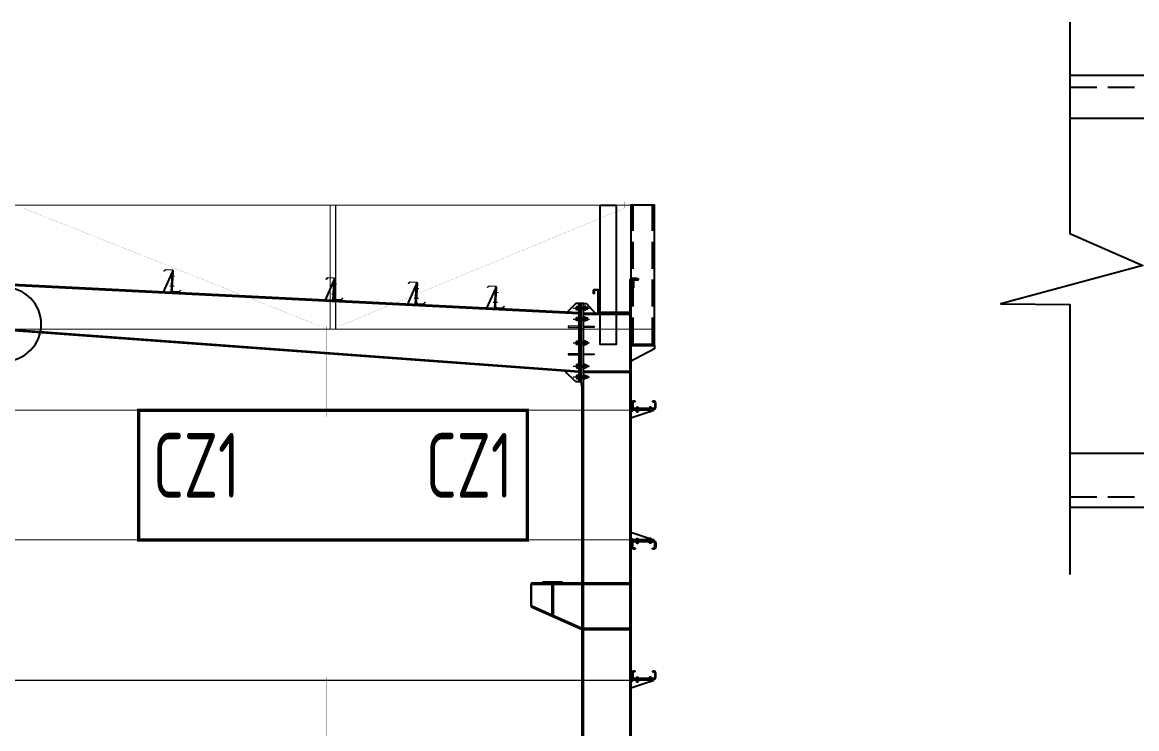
# Model space of a CAD drawing. Extents: x -33967 to 1773478, y -1022458 to -784650.
# Drawn here: x 1457141 to 1467464, y -990470 to -983930 of the extents above; entities that cross this region are included whole.
import ezdxf

# ---------------------------------------------------------------- set-up
doc = ezdxf.new("R2010")
doc.units = 0
doc.header["$LTSCALE"] = 1000
doc.header["$MEASUREMENT"] = 0
for name, pattern in [('ACAD_ISO02W100', [15, 12, -3]), ('CONTINOUS', [0]), ('DASH', [0.35, 0.25, -0.1])]:
    doc.linetypes.add(name, pattern=pattern)
for name, color, linetype in [('14', 2, 'Continuous'), ('4', 4, 'CONTINOUS'), ('AXIS', 3, 'Continuous'), ('BOLT', 251, 'Continuous'), ('DIM_IDEN', 3, 'Continuous'), ('G L', 150, 'Continuous'), ('GZ', 50, 'Continuous'), ('LT', 27, 'Continuous'), ('Prof', 2, 'Continuous'), ('PZ', 202, 'Continuous'), ('SPACE', 7, 'Continuous'), ('TEXT', 7, 'Continuous'), ('天沟', 2, 'Continuous'), ('柱子', 30, 'Continuous'), ('檩托板', 7, 'Continuous')]:
    doc.layers.add(name, color=color, linetype=linetype)
for name, color, linetype, lineweight in [('6', 253, 'Continuous', 13), ('檩条', 30, 'Continuous', 5), ('螺栓', 15, 'Continuous', 18)]:
    doc.layers.add(name, color=color, linetype=linetype, lineweight=lineweight)
doc.styles.add('TSSD_Label', font='tssdeng.shx', dxfattribs={"width": 0.7, "bigfont": 'hztxt.shx'})
pattern_1 = [(90, (1475006.728, -1158283.074), (-6.37031987, 3e-12), []), (90, (1475003.5427, -1158283.074), (-6.37031987, 3e-12), [3.18515994, -1.59257997])]
pattern_2 = [(90, (1475006.728, -1158283.074), (-6.37031987, 3e-12), []), (90, (1475003.5427, -1158283.074), (-6.37031987, 3e-12), [3.18515994, -1.59257997])]
pattern_3 = [(90, (1475006.728, -1158383.074), (-6.37031987, 3e-12), []), (90, (1475003.5427, -1158383.074), (-6.37031987, 3e-12), [3.18515994, -1.59257997])]
pattern_4 = [(90, (1475006.728, -1158383.074), (-6.37031987, 3e-12), []), (90, (1475003.5427, -1158383.074), (-6.37031987, 3e-12), [3.18515994, -1.59257997])]
pattern_5 = [(90, (1475006.728, -1158603.688), (-6.37031987, 3e-12), []), (90, (1475003.5427, -1158603.688), (-6.37031987, 3e-12), [3.18515994, -1.59257997])]
pattern_6 = [(90, (1475006.728, -1158603.688), (-6.37031987, 3e-12), []), (90, (1475003.5427, -1158603.688), (-6.37031987, 3e-12), [3.18515994, -1.59257997])]
pattern_7 = [(270, (1475006.728, -815407.042), (-6.37031987, -3e-12), []), (270, (1475003.5427, -815407.042), (-6.37031987, -3e-12), [3.18515994, -1.59257997])]
pattern_8 = [(270, (1475006.728, -815407.042), (-6.37031987, -3e-12), []), (270, (1475003.5427, -815407.042), (-6.37031987, -3e-12), [3.18515994, -1.59257997])]
pattern_9 = [(270, (1475006.728, -815507.042), (-6.37031987, -3e-12), []), (270, (1475003.5427, -815507.042), (-6.37031987, -3e-12), [3.18515994, -1.59257997])]
pattern_10 = [(270, (1475006.728, -815507.042), (-6.37031987, -3e-12), []), (270, (1475003.5427, -815507.042), (-6.37031987, -3e-12), [3.18515994, -1.59257997])]

# ---------------------------------------------------------------- blocks, each defined once
blk = doc.blocks.new('LT')
at = {"layer": '檩托板', "elevation": 0}
for points in [[(1356482, 98210), (1356488, 98210), (1356498, 98018), (1356492, 98018)], [(1356488, 98200), (1356498, 98018), (1356568, 98022)]]:
    blk.add_lwpolyline(points, close=True, dxfattribs=at)
at = {"layer": '檩条', "color": 1, "linetype": 'Continuous'}
for p, q in [((1356504, 98171, -2), (1356464, 98169, -2)), ((1356509, 98080, -2), (1356469, 98078, -2))]:
    blk.add_line(p, q, dxfattribs=at)
at = {"layer": '檩条', "elevation": -2}
blk.add_lwpolyline([(1356481, 98215, -0.414214), (1356491, 98225), (1356547, 98228), (1356561, 98215), (1356563, 98218), (1356548, 98231), (1356488, 98228, 0.414214), (1356478, 98217), (1356488, 98041, -0.414214), (1356478, 98030), (1356423, 98027), (1356408, 98040), (1356406, 98038), (1356421, 98024), (1356481, 98027, 0.414214), (1356491, 98038), (1356481, 98215)], format="xyb", dxfattribs=at)
at = {"layer": '檩条', "color": 1, "linetype": 'Continuous'}
for points in [[(1356481, 98158, -2), (1356480, 98182, -2), (1356490, 98158, -2), (1356489, 98182, -2)], [(1356485, 98091, -2), (1356486, 98066, -2), (1356494, 98091, -2), (1356495, 98067, -2)]]:
    blk.add_solid(points, dxfattribs=at)

msp = doc.modelspace()

# ---------------------------------------------------------------- hatches: boundary and pattern name
at = {"layer": '螺栓'}
h = msp.add_hatch(dxfattribs=at)
h.set_pattern_fill('BRASS', color=8, scale=1.0032, angle=90, style=0)
h.set_pattern_definition(pattern_1)
h.paths.add_polyline_path([(1462364.9, -986566.6), (1462378.6, -986566.6), (1462378.6, -986586.7), (1462364.9, -986586.7)])
h = msp.add_hatch(dxfattribs=at)
h.set_pattern_fill('BRASS', color=8, scale=1.0032, angle=90, style=0)
h.set_pattern_definition(pattern_2)
h.paths.add_polyline_path([(1462364.9, -986566.6), (1462378.6, -986566.6), (1462378.6, -986586.7), (1462364.9, -986586.7)])
h = msp.add_hatch(dxfattribs=at)
h.set_pattern_fill('BRASS', color=8, scale=1.0032, angle=90, style=0)
h.set_pattern_definition(pattern_1)
h.paths.add_polyline_path([(1462364.9, -986566.6), (1462378.6, -986566.6), (1462378.6, -986586.7), (1462364.9, -986586.7)])
h = msp.add_hatch(dxfattribs=at)
h.set_pattern_fill('BRASS', color=8, scale=1.0032, angle=90, style=0)
h.set_pattern_definition(pattern_2)
h.paths.add_polyline_path([(1462364.9, -986566.6), (1462378.6, -986566.6), (1462378.6, -986586.7), (1462364.9, -986586.7)])
h = msp.add_hatch(dxfattribs=at)
h.set_pattern_fill('BRASS', color=8, scale=1.0032, angle=90, style=0)
h.set_pattern_definition(pattern_3)
h.paths.add_polyline_path([(1462364.9, -986666.6), (1462378.6, -986666.6), (1462378.6, -986686.7), (1462364.9, -986686.7)])
h = msp.add_hatch(dxfattribs=at)
h.set_pattern_fill('BRASS', color=8, scale=1.0032, angle=90, style=0)
h.set_pattern_definition(pattern_4)
h.paths.add_polyline_path([(1462364.9, -986666.6), (1462378.6, -986666.6), (1462378.6, -986686.7), (1462364.9, -986686.7)])
h = msp.add_hatch(dxfattribs=at)
h.set_pattern_fill('BRASS', color=8, scale=1.0032, angle=90, style=0)
h.set_pattern_definition(pattern_3)
h.paths.add_polyline_path([(1462364.9, -986666.6), (1462378.6, -986666.6), (1462378.6, -986686.7), (1462364.9, -986686.7)])
h = msp.add_hatch(dxfattribs=at)
h.set_pattern_fill('BRASS', color=8, scale=1.0032, angle=90, style=0)
h.set_pattern_definition(pattern_4)
h.paths.add_polyline_path([(1462364.9, -986666.6), (1462378.6, -986666.6), (1462378.6, -986686.7), (1462364.9, -986686.7)])
h = msp.add_hatch(dxfattribs=at)
h.set_pattern_fill('BRASS', color=8, scale=1.0032, angle=90, style=0)
h.set_pattern_definition(pattern_5)
h.paths.add_polyline_path([(1462364.9, -986887.3), (1462378.6, -986887.3), (1462378.6, -986907.3), (1462364.9, -986907.3)])
h = msp.add_hatch(dxfattribs=at)
h.set_pattern_fill('BRASS', color=8, scale=1.0032, angle=90, style=0)
h.set_pattern_definition(pattern_6)
h.paths.add_polyline_path([(1462364.9, -986887.3), (1462378.6, -986887.3), (1462378.6, -986907.3), (1462364.9, -986907.3)])
h = msp.add_hatch(dxfattribs=at)
h.set_pattern_fill('BRASS', color=8, scale=1.0032, angle=90, style=0)
h.set_pattern_definition(pattern_5)
h.paths.add_polyline_path([(1462364.9, -986887.3), (1462378.6, -986887.3), (1462378.6, -986907.3), (1462364.9, -986907.3)])
h = msp.add_hatch(dxfattribs=at)
h.set_pattern_fill('BRASS', color=8, scale=1.0032, angle=90, style=0)
h.set_pattern_definition(pattern_6)
h.paths.add_polyline_path([(1462364.9, -986887.3), (1462378.6, -986887.3), (1462378.6, -986907.3), (1462364.9, -986907.3)])
h = msp.add_hatch(dxfattribs=at)
h.set_pattern_fill('BRASS', color=8, scale=1.0032, angle=90, style=0)
h.set_pattern_definition(pattern_7)
h.paths.add_polyline_path([(1462364.9, -987123.5), (1462378.6, -987123.5), (1462378.6, -987103.4), (1462364.9, -987103.4)])
h = msp.add_hatch(dxfattribs=at)
h.set_pattern_fill('BRASS', color=8, scale=1.0032, angle=90, style=0)
h.set_pattern_definition(pattern_8)
h.paths.add_polyline_path([(1462364.9, -987123.5), (1462378.6, -987123.5), (1462378.6, -987103.4), (1462364.9, -987103.4)])
h = msp.add_hatch(dxfattribs=at)
h.set_pattern_fill('BRASS', color=8, scale=1.0032, angle=90, style=0)
h.set_pattern_definition(pattern_7)
h.paths.add_polyline_path([(1462364.9, -987123.5), (1462378.6, -987123.5), (1462378.6, -987103.4), (1462364.9, -987103.4)])
h = msp.add_hatch(dxfattribs=at)
h.set_pattern_fill('BRASS', color=8, scale=1.0032, angle=90, style=0)
h.set_pattern_definition(pattern_8)
h.paths.add_polyline_path([(1462364.9, -987123.5), (1462378.6, -987123.5), (1462378.6, -987103.4), (1462364.9, -987103.4)])
h = msp.add_hatch(dxfattribs=at)
h.set_pattern_fill('BRASS', color=8, scale=1.0032, angle=90, style=0)
h.set_pattern_definition(pattern_9)
h.paths.add_polyline_path([(1462364.9, -987223.5), (1462378.6, -987223.5), (1462378.6, -987203.4), (1462364.9, -987203.4)])
h = msp.add_hatch(dxfattribs=at)
h.set_pattern_fill('BRASS', color=8, scale=1.0032, angle=90, style=0)
h.set_pattern_definition(pattern_10)
h.paths.add_polyline_path([(1462364.9, -987223.5), (1462378.6, -987223.5), (1462378.6, -987203.4), (1462364.9, -987203.4)])
h = msp.add_hatch(dxfattribs=at)
h.set_pattern_fill('BRASS', color=8, scale=1.0032, angle=90, style=0)
h.set_pattern_definition(pattern_9)
h.paths.add_polyline_path([(1462364.9, -987223.5), (1462378.6, -987223.5), (1462378.6, -987203.4), (1462364.9, -987203.4)])
h = msp.add_hatch(dxfattribs=at)
h.set_pattern_fill('BRASS', color=8, scale=1.0032, angle=90, style=0)
h.set_pattern_definition(pattern_10)
h.paths.add_polyline_path([(1462364.9, -987223.5), (1462378.6, -987223.5), (1462378.6, -987203.4), (1462364.9, -987203.4)])

# ---------------------------------------------------------------- linework, layer by layer
msp.add_lwpolyline([(1462849.5, -986314), (1462849.5, -986306.2), (1462798.3, -986306.2), (1462798.3, -986386.1), (1462806.2, -986386.1), (1462806.2, -986314), (1462849.5, -986314)], close=True)
at = {"const_width": 30}
msp.add_lwpolyline([(1458218.6, -987521.5), (1461818.6, -987521.5), (1461818.6, -988721.5), (1458218.6, -988721.5)], close=True, dxfattribs=at)
at = {"layer": '14', "color": 8}
for p, q in [((1462328.6, -989121.5), (1461853.6, -989121.5)), ((1461853.6, -989331.5), (1461853.6, -989131.5)), ((1461853.6, -989131.5), (1462328.6, -989131.5)), ((1461853.6, -989131.5), (1462328.6, -989131.5)), ((1462143.6, -989111.5), (1461963.6, -989111.5)), ((1462058.6, -989131.5), (1462048.6, -989131.5)), ((1462048.6, -989131.5), (1462048.6, -989417.7)), ((1462058.6, -989422.2), (1462058.6, -989131.5)), ((1462143.6, -989121.5), (1462143.6, -989111.5)), ((1462328.6, -989131.5), (1462328.6, -989541.5)), ((1462768.6, -989121.5), (1462338.6, -989121.5)), ((1462338.6, -989121.5), (1462338.6, -989131.5)), ((1462338.6, -989131.5), (1462768.6, -989131.5)), ((1462768.6, -989131.5), (1462768.6, -989121.5)), ((1462328.6, -989541.5), (1461853.6, -989331.5)), ((1462328.6, -989541.5), (1461853.6, -989331.5)), ((1461853.6, -989341.5), (1462328.6, -989551.5)), ((1462048.6, -989417.7), (1462058.6, -989422.2)), ((1462768.6, -989541.5), (1462338.6, -989541.5)), ((1462338.6, -989541.5), (1462338.6, -989551.5)), ((1462338.6, -989551.5), (1462768.6, -989551.5)), ((1462768.6, -989551.5), (1462768.6, -989541.5)), ((1462768.6, -989551.5), (1462768.6, -989541.5))]:
    msp.add_line(p, q, dxfattribs=at)
at = {"layer": '14', "color": 8, "const_width": 0.45}
for points in [[(1462328.6, -989571.5), (1462328.6, -989131.5)], [(1462328.6, -989571.5), (1462328.6, -989581.5)]]:
    msp.add_lwpolyline(points, dxfattribs=at)
at = {"layer": '4', "color": 8, "linetype": 'DASH'}
for p, q in [((1466844.9, -984531.5), (1470967.9, -984531.5)), ((1466844.9, -988322.6), (1470967.9, -988322.6))]:
    msp.add_line(p, q, dxfattribs=at)
at = {"layer": '6', "color": 8, "linetype": 'ACAD_ISO02W100', "ltscale": 2}
for p, q in [((1462242.4, -986576.7), (1462394.7, -986576.7)), ((1462242.4, -986676.7), (1462394.7, -986676.7)), ((1462242.4, -986897.3), (1462394.7, -986897.3)), ((1462242.4, -987113.4), (1462394.7, -987113.4)), ((1462242.4, -987213.4), (1462394.7, -987213.4))]:
    msp.add_line(p, q, dxfattribs=at)
at = {"layer": 'AXIS', "color": 2, "linetype": 'ByBlock'}
for p, q in [((1466844.9, -984417.6), (1470967.9, -984417.6)), ((1466844.9, -984817.6), (1470967.9, -984817.6)), ((1466844.9, -987917.6), (1470967.9, -987917.6)), ((1466844.9, -988417.6), (1470967.9, -988417.6))]:
    msp.add_line(p, q, dxfattribs=at)
msp.add_lwpolyline([(1466844.9, -983929.5), (1466844.9, -985884.1), (1467520.1, -986180), (1466204.4, -986535.6), (1466844.9, -986541), (1466844.9, -989041.1)], dxfattribs=at)
at = {"layer": 'AXIS', "color": 3, "linetype": 'ByBlock', "const_width": 1}
for points in [[(1457153.6, -985591.5), (1457153.6, -985651.5), (1459898.6, -986741.5), (1459898.6, -986801.5)], [(1460018.6, -985591.5), (1460018.6, -985651.5), (1460018.6, -986741.5), (1460018.6, -986801.5)], [(1462718.8, -985591.5), (1462718.8, -985651.5), (1460078.6, -986741.5), (1460078.6, -986801.5)], [(1459958.6, -987581.5), (1459958.6, -987521.5), (1459958.6, -986801.5), (1459958.6, -986741.5)], [(1460018.6, -990051.5), (1460018.6, -989991.5), (1460018.6, -988751.5), (1460018.6, -988691.5)], [(1459958.6, -989991.5), (1459958.6, -990051.5), (1459958.6, -991291.5), (1459958.6, -991351.5)]]:
    msp.add_lwpolyline(points, dxfattribs=at)
at = {"layer": 'AXIS', "color": 6, "linetype": 'ByBlock', "const_width": 10}
msp.add_lwpolyline([(1459993.6, -985621.5), (1460043.6, -985621.5), (1460043.6, -986771.5), (1459993.6, -986771.5)], close=True, dxfattribs=at)
at = {"layer": 'BOLT'}
for p, q in [((1462827.5, -987502.5), (1462827.5, -987505)), ((1462848.5, -987502.5), (1462827.5, -987502.5)), ((1462827.5, -987505), (1462848.5, -987505)), ((1462827.7, -987495.1), (1462848.4, -987495.1)), ((1462827.7, -987502.5), (1462827.7, -987495.1)), ((1462832, -987517.5), (1462832, -987502.5)), ((1462832, -987505), (1462832.3, -987505)), ((1462832.2, -987505), (1462832, -987505)), ((1462832.5, -987517.5), (1462832.5, -987502.5)), ((1462832.8, -987491.9), (1462843.2, -987491.9)), ((1462832.8, -987491.9), (1462832.8, -987491.9)), ((1462832.9, -987491.9), (1462832.9, -987502.5)), ((1462843.2, -987491.9), (1462843.2, -987502.5)), ((1462843.5, -987517.5), (1462843.5, -987502.5)), ((1462844, -987517.5), (1462844, -987502.5)), ((1462848.5, -987505), (1462848.3, -987505)), ((1462848.4, -987495.1), (1462848.4, -987502.5)), ((1462848.5, -987502.5), (1462848.5, -987505)), ((1462947.5, -987502.5), (1462968.5, -987502.5)), ((1462947.5, -987502.5), (1462947.5, -987505)), ((1462968.5, -987505), (1462947.5, -987505)), ((1462947.5, -987505), (1462947.8, -987505)), ((1462968.4, -987495.1), (1462947.6, -987495.1)), ((1462947.6, -987495.1), (1462947.6, -987502.5)), ((1462952, -987517.5), (1462952, -987502.5)), ((1462952.5, -987517.5), (1462952.5, -987502.5)), ((1462952.8, -987491.9), (1462952.8, -987502.5)), ((1462963.2, -987491.9), (1462952.8, -987491.9)), ((1462963.2, -987491.9), (1462963.2, -987502.5)), ((1462963.2, -987491.9), (1462963.2, -987491.9)), ((1462963.5, -987517.5), (1462963.5, -987502.5)), ((1462964, -987505), (1462963.7, -987505)), ((1462963.9, -987505), (1462964, -987505)), ((1462964, -987517.5), (1462964, -987502.5)), ((1462968.4, -987502.5), (1462968.4, -987495.1)), ((1462968.5, -987502.5), (1462968.5, -987505)), ((1462827.5, -987524), (1462827.5, -987521.5)), ((1462827.5, -987521.5), (1462848.5, -987521.5)), ((1462848.5, -987524), (1462827.5, -987524)), ((1462827.7, -987524), (1462827.7, -987531.5)), ((1462827.7, -987531.5), (1462848.4, -987531.5)), ((1462832, -987521.5), (1462832, -987517.5)), ((1462844, -987517.5), (1462832, -987517.5)), ((1462832.2, -987521.5), (1462832, -987521.5)), ((1462832, -987521.5), (1462832.3, -987521.5)), ((1462832.5, -987535.7), (1462832.5, -987517.5)), ((1462832.8, -987535.7), (1462832.5, -987535.7)), ((1462832.5, -987535.7), (1462843.5, -987535.7)), ((1462832.9, -987531.5), (1462832.9, -987524)), ((1462843.2, -987531.5), (1462843.2, -987524)), ((1462843.5, -987535.7), (1462843.5, -987517.5)), ((1462844, -987517.5), (1462843.8, -987517.5)), ((1462843.9, -987517.5), (1462844, -987517.5)), ((1462844, -987521.5), (1462844, -987517.5)), ((1462848.5, -987521.5), (1462848.3, -987521.5)), ((1462848.4, -987531.5), (1462848.4, -987524)), ((1462848.5, -987524), (1462848.5, -987521.5)), ((1462947.5, -987521.5), (1462947.8, -987521.5)), ((1462968.5, -987521.5), (1462947.5, -987521.5)), ((1462947.5, -987524), (1462947.5, -987521.5)), ((1462947.5, -987524), (1462968.5, -987524)), ((1462947.6, -987531.5), (1462947.6, -987524)), ((1462968.4, -987531.5), (1462947.6, -987531.5)), ((1462952, -987517.5), (1462964, -987517.5)), ((1462952, -987517.5), (1462952.3, -987517.5)), ((1462952.2, -987517.5), (1462952, -987517.5)), ((1462952, -987521.5), (1462952, -987517.5)), ((1462952.5, -987535.7), (1462952.5, -987517.5)), ((1462963.5, -987535.7), (1462952.5, -987535.7)), ((1462952.8, -987531.5), (1462952.8, -987524)), ((1462963.2, -987531.5), (1462963.2, -987524)), ((1462963.2, -987535.7), (1462963.5, -987535.7)), ((1462963.5, -987535.7), (1462963.5, -987517.5)), ((1462964, -987521.5), (1462963.7, -987521.5)), ((1462963.9, -987521.5), (1462964, -987521.5)), ((1462964, -987521.5), (1462964, -987517.5)), ((1462968.4, -987524), (1462968.4, -987531.5)), ((1462968.5, -987524), (1462968.5, -987521.5)), ((1462848.5, -988719), (1462827.5, -988719)), ((1462827.5, -988719), (1462827.5, -988721.5)), ((1462827.5, -988721.5), (1462848.5, -988721.5)), ((1462827.5, -988738.1), (1462848.5, -988738.1)), ((1462827.5, -988740.6), (1462827.5, -988738.1)), ((1462848.5, -988740.6), (1462827.5, -988740.6)), ((1462827.7, -988719), (1462827.7, -988711.6)), ((1462827.7, -988711.6), (1462848.4, -988711.6)), ((1462827.7, -988740.6), (1462827.7, -988748)), ((1462832, -988721.5), (1462832, -988725.5)), ((1462832.2, -988721.5), (1462832, -988721.5)), ((1462832, -988721.5), (1462832.3, -988721.5)), ((1462832, -988725.5), (1462832, -988740.6)), ((1462844, -988725.5), (1462832, -988725.5)), ((1462832, -988738.1), (1462832.3, -988738.1)), ((1462832.2, -988738.1), (1462832, -988738.1)), ((1462832.5, -988707.4), (1462832.5, -988725.5)), ((1462832.8, -988707.4), (1462832.5, -988707.4)), ((1462832.5, -988707.4), (1462843.5, -988707.4)), ((1462832.5, -988725.5), (1462832.5, -988740.6)), ((1462832.9, -988711.6), (1462832.9, -988719)), ((1462832.9, -988751.1), (1462832.9, -988740.6)), ((1462843.2, -988711.6), (1462843.2, -988719)), ((1462843.2, -988751.1), (1462843.2, -988740.6)), ((1462843.5, -988707.4), (1462843.5, -988725.5)), ((1462843.5, -988725.5), (1462843.5, -988740.6)), ((1462844, -988725.5), (1462843.8, -988725.5)), ((1462843.9, -988725.5), (1462844, -988725.5)), ((1462844, -988721.5), (1462844, -988725.5)), ((1462844, -988725.5), (1462844, -988740.6)), ((1462848.5, -988721.5), (1462848.3, -988721.5)), ((1462848.5, -988738.1), (1462848.3, -988738.1)), ((1462848.4, -988711.6), (1462848.4, -988719)), ((1462848.4, -988748), (1462848.4, -988740.6)), ((1462848.5, -988719), (1462848.5, -988721.5)), ((1462848.5, -988740.6), (1462848.5, -988738.1)), ((1462947.5, -988719), (1462947.5, -988721.5)), ((1462947.5, -988719), (1462968.5, -988719)), ((1462947.5, -988721.5), (1462947.8, -988721.5)), ((1462968.5, -988721.5), (1462947.5, -988721.5)), ((1462947.5, -988740.6), (1462947.5, -988738.1)), ((1462968.5, -988738.1), (1462947.5, -988738.1)), ((1462947.5, -988738.1), (1462947.8, -988738.1)), ((1462947.5, -988740.6), (1462968.5, -988740.6)), ((1462947.6, -988711.6), (1462947.6, -988719)), ((1462968.4, -988711.6), (1462947.6, -988711.6)), ((1462947.6, -988748), (1462947.6, -988740.6)), ((1462952, -988721.5), (1462952, -988725.5)), ((1462952, -988725.5), (1462964, -988725.5)), ((1462952, -988725.5), (1462952.3, -988725.5)), ((1462952.2, -988725.5), (1462952, -988725.5)), ((1462952, -988725.5), (1462952, -988740.6)), ((1462963.5, -988707.4), (1462952.5, -988707.4)), ((1462952.5, -988707.4), (1462952.5, -988725.5)), ((1462952.5, -988725.5), (1462952.5, -988740.6)), ((1462952.8, -988711.6), (1462952.8, -988719)), ((1462952.8, -988751.1), (1462952.8, -988740.6)), ((1462963.2, -988707.4), (1462963.5, -988707.4)), ((1462963.2, -988711.6), (1462963.2, -988719)), ((1462963.2, -988751.1), (1462963.2, -988740.6)), ((1462963.5, -988707.4), (1462963.5, -988725.5)), ((1462963.5, -988725.5), (1462963.5, -988740.6)), ((1462964, -988721.5), (1462963.7, -988721.5)), ((1462964, -988738.1), (1462963.7, -988738.1)), ((1462963.9, -988721.5), (1462964, -988721.5)), ((1462963.9, -988738.1), (1462964, -988738.1)), ((1462964, -988721.5), (1462964, -988725.5)), ((1462964, -988725.5), (1462964, -988740.6)), ((1462968.4, -988719), (1462968.4, -988711.6)), ((1462968.4, -988740.6), (1462968.4, -988748)), ((1462968.5, -988719), (1462968.5, -988721.5)), ((1462968.5, -988740.6), (1462968.5, -988738.1)), ((1462827.7, -988748), (1462848.4, -988748)), ((1462832.8, -988751.1), (1462843.2, -988751.1)), ((1462832.8, -988751.1), (1462832.8, -988751.1)), ((1462968.4, -988748), (1462947.6, -988748)), ((1462963.2, -988751.1), (1462952.8, -988751.1)), ((1462963.2, -988751.1), (1462963.2, -988751.1)), ((1462827.5, -990002.5), (1462827.5, -990005)), ((1462848.5, -990002.5), (1462827.5, -990002.5)), ((1462827.5, -990005), (1462848.5, -990005)), ((1462827.5, -990024), (1462827.5, -990021.5)), ((1462827.5, -990021.5), (1462848.5, -990021.5)), ((1462848.5, -990024), (1462827.5, -990024)), ((1462827.7, -989995.1), (1462848.4, -989995.1)), ((1462827.7, -990002.5), (1462827.7, -989995.1)), ((1462827.7, -990024), (1462827.7, -990031.5)), ((1462827.7, -990031.5), (1462848.4, -990031.5)), ((1462832, -990017.5), (1462832, -990002.5)), ((1462832, -990005), (1462832.3, -990005)), ((1462832.2, -990005), (1462832, -990005)), ((1462832, -990021.5), (1462832, -990017.5)), ((1462844, -990017.5), (1462832, -990017.5)), ((1462832.2, -990021.5), (1462832, -990021.5)), ((1462832, -990021.5), (1462832.3, -990021.5)), ((1462832.5, -990017.5), (1462832.5, -990002.5)), ((1462832.5, -990035.7), (1462832.5, -990017.5)), ((1462832.8, -990035.7), (1462832.5, -990035.7)), ((1462832.5, -990035.7), (1462843.5, -990035.7)), ((1462832.8, -989991.9), (1462843.2, -989991.9)), ((1462832.8, -989991.9), (1462832.8, -989991.9)), ((1462832.9, -989991.9), (1462832.9, -990002.5)), ((1462832.9, -990031.5), (1462832.9, -990024)), ((1462843.2, -989991.9), (1462843.2, -990002.5)), ((1462843.2, -990031.5), (1462843.2, -990024)), ((1462843.5, -990017.5), (1462843.5, -990002.5)), ((1462843.5, -990035.7), (1462843.5, -990017.5)), ((1462844, -990017.5), (1462843.8, -990017.5)), ((1462843.9, -990017.5), (1462844, -990017.5)), ((1462844, -990017.5), (1462844, -990002.5)), ((1462844, -990021.5), (1462844, -990017.5)), ((1462848.5, -990005), (1462848.3, -990005)), ((1462848.5, -990021.5), (1462848.3, -990021.5)), ((1462848.4, -989995.1), (1462848.4, -990002.5)), ((1462848.4, -990031.5), (1462848.4, -990024)), ((1462848.5, -990002.5), (1462848.5, -990005)), ((1462848.5, -990024), (1462848.5, -990021.5)), ((1462947.5, -990002.5), (1462968.5, -990002.5)), ((1462947.5, -990002.5), (1462947.5, -990005)), ((1462968.5, -990005), (1462947.5, -990005)), ((1462947.5, -990005), (1462947.8, -990005)), ((1462947.5, -990021.5), (1462947.8, -990021.5)), ((1462968.5, -990021.5), (1462947.5, -990021.5)), ((1462947.5, -990024), (1462947.5, -990021.5)), ((1462947.5, -990024), (1462968.5, -990024)), ((1462968.4, -989995.1), (1462947.6, -989995.1)), ((1462947.6, -989995.1), (1462947.6, -990002.5)), ((1462947.6, -990031.5), (1462947.6, -990024)), ((1462968.4, -990031.5), (1462947.6, -990031.5)), ((1462952, -990017.5), (1462952, -990002.5)), ((1462952, -990017.5), (1462964, -990017.5)), ((1462952, -990017.5), (1462952.3, -990017.5)), ((1462952.2, -990017.5), (1462952, -990017.5)), ((1462952, -990021.5), (1462952, -990017.5)), ((1462952.5, -990017.5), (1462952.5, -990002.5)), ((1462952.5, -990035.7), (1462952.5, -990017.5)), ((1462963.5, -990035.7), (1462952.5, -990035.7)), ((1462952.8, -989991.9), (1462952.8, -990002.5)), ((1462963.2, -989991.9), (1462952.8, -989991.9)), ((1462952.8, -990031.5), (1462952.8, -990024)), ((1462963.2, -989991.9), (1462963.2, -990002.5)), ((1462963.2, -989991.9), (1462963.2, -989991.9)), ((1462963.2, -990031.5), (1462963.2, -990024)), ((1462963.2, -990035.7), (1462963.5, -990035.7)), ((1462963.5, -990017.5), (1462963.5, -990002.5)), ((1462963.5, -990035.7), (1462963.5, -990017.5)), ((1462964, -990005), (1462963.7, -990005)), ((1462964, -990021.5), (1462963.7, -990021.5)), ((1462963.9, -990005), (1462964, -990005)), ((1462963.9, -990021.5), (1462964, -990021.5)), ((1462964, -990017.5), (1462964, -990002.5)), ((1462964, -990021.5), (1462964, -990017.5)), ((1462968.4, -990002.5), (1462968.4, -989995.1)), ((1462968.4, -990024), (1462968.4, -990031.5)), ((1462968.5, -990002.5), (1462968.5, -990005)), ((1462968.5, -990024), (1462968.5, -990021.5))]:
    msp.add_line(p, q, dxfattribs=at)
for centre, start, end in [((1462832.1, -987500.6), 85.17209, 142.4846), ((1462844, -987500.6), 37.5154, 94.82791), ((1462952.1, -987500.6), 85.17209, 142.4846), ((1462964, -987500.6), 37.5154, 94.82791), ((1462832.1, -987525.9), 217.5154, 274.82791), ((1462844, -987525.9), 265.17209, 322.4846), ((1462952.1, -987525.9), 217.5154, 274.82791), ((1462964, -987525.9), 265.17209, 322.4846), ((1462832.1, -988717.2), 85.17209, 142.4846), ((1462832.1, -988742.4), 217.5154, 274.82791), ((1462844, -988717.2), 37.5154, 94.82791), ((1462844, -988742.4), 265.17209, 322.4846), ((1462952.1, -988717.2), 85.17209, 142.4846), ((1462952.1, -988742.4), 217.5154, 274.82791), ((1462964, -988717.2), 37.5154, 94.82791), ((1462964, -988742.4), 265.17209, 322.4846), ((1462832.1, -990000.6), 85.17209, 142.4846), ((1462832.1, -990025.9), 217.5154, 274.82791), ((1462844, -990000.6), 37.5154, 94.82791), ((1462844, -990025.9), 265.17209, 322.4846), ((1462952.1, -990000.6), 85.17209, 142.4846), ((1462952.1, -990025.9), 217.5154, 274.82791), ((1462964, -990000.6), 37.5154, 94.82791), ((1462964, -990025.9), 265.17209, 322.4846)]:
    msp.add_arc(centre, 5.58, start, end, dxfattribs=at)
at = {"layer": 'DIM_IDEN'}
msp.add_lwpolyline([(1457316.8, -986725.1, 1), (1456636.4, -986725.1, 1)], format="xyb", close=True, dxfattribs=at)
at = {"layer": 'G L', "color": 8}
for points in [[(1462298.6, -986620), (1453768.6, -986193.5)], [(1462298.6, -986628), (1453768.6, -986201.5)], [(1462298.6, -987162), (1453768.6, -986536)], [(1462298.6, -987170.1), (1453768.6, -986544)]]:
    msp.add_lwpolyline(points, dxfattribs=at)
at = {"layer": 'GZ', "color": 8}
for p, q in [((1462268.6, -986531.7), (1462189.2, -986613.6)), ((1462298.6, -986531.7), (1462268.6, -986531.7)), ((1462298.6, -987258.4), (1462298.6, -986531.7)), ((1462338.6, -986531.7), (1462298.6, -986531.7)), ((1462318.6, -987258.4), (1462318.6, -986531.7)), ((1462338.6, -987308.4), (1462338.6, -986531.7)), ((1462338.6, -986531.7), (1462368.6, -986531.7)), ((1462368.6, -986531.7), (1462448, -986621.5)), ((1462268.6, -987258.4), (1462166, -987158.9)), ((1462298.6, -987258.4), (1462268.6, -987258.4)), ((1462318.6, -987258.4), (1462298.6, -987258.4)), ((1462328.6, -987308.4), (1462318.6, -987258.4)), ((1462338.6, -987308.4), (1462328.6, -987308.4)), ((1461853.6, -989121.5), (1461853.6, -989341.5))]:
    msp.add_line(p, q, dxfattribs=at)
for points in [[(1462493.3, -985621.5), (1462643.3, -985621.5), (1462643.3, -986912.9), (1462493.3, -986912.9)], [(1462048.6, -989131.5), (1461853.6, -989131.5), (1461853.6, -989331.5), (1462048.6, -989417.7)], [(1462143.6, -989111.5), (1461963.6, -989111.5), (1461963.6, -989121.5), (1462143.6, -989121.5)], [(1462058.6, -989131.5), (1462048.6, -989131.5), (1462048.6, -989417.7), (1462058.6, -989422.2)], [(1462328.6, -989131.5), (1462058.6, -989131.5), (1462058.6, -989422.2), (1462328.6, -989541.5)], [(1462768.6, -989121.5), (1462338.6, -989121.5), (1462338.6, -989131.5), (1462768.6, -989131.5)], [(1462768.6, -989541.5), (1462338.6, -989541.5), (1462338.6, -989551.5), (1462768.6, -989551.5)]]:
    msp.add_lwpolyline(points, close=True, dxfattribs=at)
for points in [[(1462338.6, -986621.5), (1462778.6, -986621.5), (1462778.6, -995596.5), (1462328.6, -995596.5), (1462328.6, -987308.4)], [(1462338.6, -986631.5), (1462768.6, -986631.5), (1462768.6, -995596.5), (1462338.6, -995596.5), (1462338.6, -987171.5)], [(1462768.6, -987161.5), (1462338.6, -987161.5)], [(1462768.6, -987171.5), (1462338.6, -987171.5)], [(1462328.6, -989551.5), (1461853.6, -989341.5)]]:
    msp.add_lwpolyline(points, dxfattribs=at)
at = {"layer": 'LT', "linetype": 'DASH'}
for p, q in [((1462798.3, -986911.5), (1462798.3, -985621.5)), ((1462978.3, -986911.5), (1462978.3, -985621.5))]:
    msp.add_line(p, q, dxfattribs=at)
at = {"layer": 'LT', "linetype": 'ByBlock', "const_width": 10}
for points in [[(1408058.3, -985621.5), (1462978.3, -985621.5)], [(1408058.6, -986771.5), (1462978.3, -986771.5)], [(1408058.6, -987521.5), (1462978.3, -987521.5)], [(1408058.6, -988721.5), (1462978.3, -988721.5)], [(1432868.6, -990021.5), (1462978.3, -990021.5)]]:
    msp.add_lwpolyline(points, dxfattribs=at)
at = {"layer": 'LT'}
msp.add_lwpolyline([(1462778.3, -986911.5), (1462998.3, -986911.5), (1462998.3, -985621.5), (1462778.3, -985621.5)], close=True, dxfattribs=at)
at = {"layer": 'Prof'}
for p, q in [((1462788, -987497), (1462788, -987452)), ((1462795, -987452), (1462795, -987497)), ((1462818, -987437), (1462803, -987437)), ((1462818, -987444), (1462803, -987444)), ((1462993, -987505), (1462803, -987505)), ((1462818, -987444), (1462818, -987437)), ((1462993, -987437), (1462978, -987437)), ((1462978, -987437), (1462978, -987444)), ((1462978, -987444), (1462993, -987444)), ((1463001, -987452), (1463001, -987497)), ((1463008, -987497), (1463008, -987452)), ((1462803, -987512), (1462993, -987512)), ((1462803, -987512), (1462818, -987512)), ((1462788, -988746.1), (1462788, -988791.1)), ((1462795, -988791.1), (1462795, -988746.1)), ((1462803, -988731.1), (1462993, -988731.1)), ((1462803, -988731.1), (1462818, -988731.1)), ((1462993, -988738.1), (1462803, -988738.1)), ((1463001, -988791.1), (1463001, -988746.1)), ((1463008, -988746.1), (1463008, -988791.1)), ((1462818, -988799.1), (1462803, -988799.1)), ((1462818, -988806.1), (1462803, -988806.1)), ((1462818, -988799.1), (1462818, -988806.1)), ((1462978, -988806.1), (1462978, -988799.1)), ((1462978, -988799.1), (1462993, -988799.1)), ((1462993, -988806.1), (1462978, -988806.1)), ((1462788, -989997), (1462788, -989952)), ((1462795, -989952), (1462795, -989997)), ((1462818, -989937), (1462803, -989937)), ((1462818, -989944), (1462803, -989944)), ((1462818, -989944), (1462818, -989937)), ((1462993, -989937), (1462978, -989937)), ((1462978, -989937), (1462978, -989944)), ((1462978, -989944), (1462993, -989944)), ((1463001, -989952), (1463001, -989997)), ((1463008, -989997), (1463008, -989952)), ((1462993, -990005), (1462803, -990005)), ((1462803, -990012), (1462993, -990012)), ((1462803, -990012), (1462818, -990012))]:
    msp.add_line(p, q, dxfattribs=at)
for centre, radius, start, end in [((1462803, -987452), 15, 90, 180), ((1462803, -987497), 15, 180, 270), ((1462803, -987452), 8, 90, 180), ((1462803, -987497), 8, 180, 270), ((1462993, -987452), 15, 0, 90), ((1462993, -987452), 8, 0, 90), ((1462993, -987497), 15, 270, 0), ((1462993, -987497), 8, 270, 0), ((1462803, -988746.1), 15, 90, 180), ((1462803, -988746.1), 8, 90, 180), ((1462993, -988746.1), 15, 0, 90), ((1462993, -988746.1), 8, 0, 90), ((1462803, -988791.1), 15, 180, 270), ((1462803, -988791.1), 8, 180, 270), ((1462993, -988791.1), 15, 270, 0), ((1462993, -988791.1), 8, 270, 0), ((1462803, -989952), 15, 90, 180), ((1462803, -989952), 8, 90, 180), ((1462993, -989952), 15, 0, 90), ((1462993, -989952), 8, 0, 90), ((1462803, -989997), 15, 180, 270), ((1462803, -989997), 8, 180, 270), ((1462993, -989997), 15, 270, 0), ((1462993, -989997), 8, 270, 0)]:
    msp.add_arc(centre, radius, start, end, dxfattribs=at)
at = {"layer": 'PZ'}
for p, q in [((1462998.3, -986951.5), (1462768.3, -987071.5)), ((1462998.3, -986921.5), (1462998.3, -986951.5)), ((1462778.6, -987521.5), (1462778.6, -987512)), ((1462778.6, -987512), (1462990.9, -987512)), ((1462778.6, -987540.8), (1462798.4, -987521.5)), ((1462778.6, -987591.5), (1462990.9, -987521.5)), ((1462990.9, -987521.5), (1462778.6, -987521.5)), ((1462778.6, -987540.8), (1462778.6, -987591.5)), ((1462990.9, -987521.5), (1462990.9, -987512)), ((1462778.6, -988651.5), (1462990.9, -988721.5)), ((1462778.6, -988702.3), (1462778.6, -988651.5)), ((1462778.6, -988702.3), (1462798.4, -988721.5)), ((1462778.6, -988721.5), (1462778.6, -988731.1)), ((1462990.9, -988721.5), (1462778.6, -988721.5)), ((1462778.6, -988731.1), (1462990.9, -988731.1)), ((1462990.9, -988721.5), (1462990.9, -988731.1)), ((1462778.6, -990021.5), (1462778.6, -990012)), ((1462778.6, -990012), (1462990.9, -990012)), ((1462778.6, -990040.8), (1462798.4, -990021.5)), ((1462778.6, -990091.5), (1462990.9, -990021.5)), ((1462990.9, -990021.5), (1462778.6, -990021.5)), ((1462778.6, -990040.8), (1462778.6, -990091.5)), ((1462990.9, -990021.5), (1462990.9, -990012))]:
    msp.add_line(p, q, dxfattribs=at)
for points in [[(1462778.3, -986631.5), (1462768.3, -986631.5), (1462768.3, -986911.5), (1462778.3, -986911.5)], [(1462998.3, -986911.5), (1462768.3, -986911.5), (1462768.3, -986921.5), (1462998.3, -986921.5)]]:
    msp.add_lwpolyline(points, close=True, dxfattribs=at)
at = {"layer": '天沟', "color": 8, "linetype": 'ByBlock'}
msp.add_lwpolyline([(1462778.6, -986621.5), (1462474, -986621.5), (1462474, -986415, 0.4142136), (1462469, -986410), (1462444.3, -986410, 0.4141297), (1462439.3, -986415), (1462439.3, -986439.4), (1462431.8, -986439.4), (1462431.8, -986414.9, -0.4142136), (1462444.3, -986402.4), (1462468.9, -986402.4, -0.4142136), (1462481.4, -986414.9), (1462481.4, -986614.1), (1462771.1, -986614.1), (1462771.1, -986318.6, -0.3801932), (1462789.5, -986298), (1462834.1, -986298, -0.0610415), (1462834.1, -986298), (1462834.1, -986298), (1462834.1, -986306.2), (1462834.1, -986306.2, -0.0063485), (1462834.1, -986306.2), (1462789.8, -986306.2, 0.3322787), (1462778.6, -986318.7), (1462778.6, -986621.5)], format="xyb", dxfattribs=at)
at = {"layer": '柱子', "color": 8}
msp.add_line((1462768.6, -989121.5), (1462338.6, -989121.5), dxfattribs=at)
at = {"layer": '螺栓', "color": 8}
for p, q in [((1462276.5, -986594.7), (1462276.5, -986558.6)), ((1462292.5, -986567.7), (1462276.5, -986567.7)), ((1462298.6, -986552.6), (1462292.5, -986552.6)), ((1462298.6, -986552.6), (1462292.5, -986552.6)), ((1462298.6, -986552.6), (1462292.5, -986552.6)), ((1462298.6, -986552.6), (1462292.5, -986552.6)), ((1462292.5, -986566.6), (1462338.6, -986566.6)), ((1462360.6, -986567.7), (1462344.6, -986567.7)), ((1462360.6, -986594.7), (1462360.6, -986558.6)), ((1462292.5, -986585.7), (1462276.5, -986585.7)), ((1462276.5, -986694.7), (1462276.5, -986658.6)), ((1462292.5, -986667.7), (1462276.5, -986667.7)), ((1462292.5, -986586.7), (1462338.6, -986586.7)), ((1462298.6, -986652.6), (1462292.5, -986652.6)), ((1462298.6, -986652.6), (1462292.5, -986652.6)), ((1462298.6, -986652.6), (1462292.5, -986652.6)), ((1462298.6, -986652.6), (1462292.5, -986652.6)), ((1462292.5, -986666.6), (1462338.6, -986666.6)), ((1462360.6, -986585.7), (1462344.6, -986585.7)), ((1462360.6, -986667.7), (1462344.6, -986667.7)), ((1462360.6, -986694.7), (1462360.6, -986658.6)), ((1462292.5, -986685.7), (1462276.5, -986685.7)), ((1462292.5, -986686.7), (1462338.6, -986686.7)), ((1462360.6, -986685.7), (1462344.6, -986685.7)), ((1462276.5, -986915.4), (1462276.5, -986879.2)), ((1462292.5, -986888.3), (1462276.5, -986888.3)), ((1462298.6, -986873.2), (1462292.5, -986873.2)), ((1462298.6, -986873.2), (1462292.5, -986873.2)), ((1462298.6, -986873.2), (1462292.5, -986873.2)), ((1462298.6, -986873.2), (1462292.5, -986873.2)), ((1462292.5, -986887.3), (1462338.6, -986887.3)), ((1462360.6, -986888.3), (1462344.6, -986888.3)), ((1462360.6, -986915.4), (1462360.6, -986879.2)), ((1462292.5, -986906.3), (1462276.5, -986906.3)), ((1462292.5, -986907.3), (1462338.6, -986907.3)), ((1462360.6, -986906.3), (1462344.6, -986906.3)), ((1462276.5, -987095.4), (1462276.5, -987131.5)), ((1462292.5, -987104.4), (1462276.5, -987104.4)), ((1462292.5, -987122.5), (1462276.5, -987122.5)), ((1462276.5, -987195.4), (1462276.5, -987231.5)), ((1462292.5, -987103.4), (1462338.6, -987103.4)), ((1462292.5, -987123.5), (1462338.6, -987123.5)), ((1462298.6, -987137.5), (1462292.5, -987137.5)), ((1462298.6, -987137.5), (1462292.5, -987137.5)), ((1462298.6, -987137.5), (1462292.5, -987137.5)), ((1462298.6, -987137.5), (1462292.5, -987137.5)), ((1462360.6, -987104.4), (1462344.6, -987104.4)), ((1462360.6, -987122.5), (1462344.6, -987122.5)), ((1462360.6, -987095.4), (1462360.6, -987131.5)), ((1462360.6, -987195.4), (1462360.6, -987231.5)), ((1462292.5, -987204.4), (1462276.5, -987204.4)), ((1462292.5, -987222.5), (1462276.5, -987222.5)), ((1462292.5, -987203.4), (1462338.6, -987203.4)), ((1462292.5, -987223.5), (1462338.6, -987223.5)), ((1462298.6, -987237.5), (1462292.5, -987237.5)), ((1462298.6, -987237.5), (1462292.5, -987237.5)), ((1462298.6, -987237.5), (1462292.5, -987237.5)), ((1462298.6, -987237.5), (1462292.5, -987237.5)), ((1462360.6, -987204.4), (1462344.6, -987204.4)), ((1462360.6, -987222.5), (1462344.6, -987222.5))]:
    msp.add_line(p, q, dxfattribs=at)
for points in [[(1462292.5, -986594.7), (1462276.5, -986594.7), (1462272.2, -986590.5), (1462272.2, -986562.9), (1462276.5, -986558.6), (1462292.5, -986558.6)], [(1462344.6, -986594.7), (1462360.6, -986594.7), (1462364.9, -986590.5), (1462364.9, -986562.9), (1462360.6, -986558.6), (1462344.6, -986558.6)], [(1462364.9, -986586.7), (1462378.6, -986586.7), (1462378.6, -986566.6), (1462364.9, -986566.6)], [(1462292.5, -986694.7), (1462276.5, -986694.7), (1462272.2, -986690.5), (1462272.2, -986662.9), (1462276.5, -986658.6), (1462292.5, -986658.6)], [(1462344.6, -986694.7), (1462360.6, -986694.7), (1462364.9, -986690.5), (1462364.9, -986662.9), (1462360.6, -986658.6), (1462344.6, -986658.6)], [(1462364.9, -986686.7), (1462378.6, -986686.7), (1462378.6, -986666.6), (1462364.9, -986666.6)], [(1462292.5, -986915.4), (1462276.5, -986915.4), (1462272.2, -986911.1), (1462272.2, -986883.5), (1462276.5, -986879.2), (1462292.5, -986879.2)], [(1462344.6, -986915.4), (1462360.6, -986915.4), (1462364.9, -986911.1), (1462364.9, -986883.5), (1462360.6, -986879.2), (1462344.6, -986879.2)], [(1462364.9, -986907.3), (1462378.6, -986907.3), (1462378.6, -986887.3), (1462364.9, -986887.3)], [(1462292.5, -987095.4), (1462276.5, -987095.4), (1462272.2, -987099.6), (1462272.2, -987127.2), (1462276.5, -987131.5), (1462292.5, -987131.5)], [(1462292.5, -987195.4), (1462276.5, -987195.4), (1462272.2, -987199.6), (1462272.2, -987227.2), (1462276.5, -987231.5), (1462292.5, -987231.5)], [(1462344.6, -987095.4), (1462360.6, -987095.4), (1462364.9, -987099.6), (1462364.9, -987127.2), (1462360.6, -987131.5), (1462344.6, -987131.5)], [(1462344.6, -987195.4), (1462360.6, -987195.4), (1462364.9, -987199.6), (1462364.9, -987227.2), (1462360.6, -987231.5), (1462344.6, -987231.5)], [(1462364.9, -987103.4), (1462378.6, -987103.4), (1462378.6, -987123.5), (1462364.9, -987123.5)], [(1462364.9, -987203.4), (1462378.6, -987203.4), (1462378.6, -987223.5), (1462364.9, -987223.5)]]:
    msp.add_lwpolyline(points, dxfattribs=at)
for points in [[(1462292.5, -986600.8), (1462298.6, -986600.8), (1462298.6, -986552.6), (1462292.5, -986552.6)], [(1462338.6, -986600.8), (1462344.6, -986600.8), (1462344.6, -986552.6), (1462338.6, -986552.6)], [(1462292.5, -986700.8), (1462298.6, -986700.8), (1462298.6, -986652.6), (1462292.5, -986652.6)], [(1462338.6, -986700.8), (1462344.6, -986700.8), (1462344.6, -986652.6), (1462338.6, -986652.6)], [(1462298.6, -986743.8), (1462198.6, -986743.8), (1462198.6, -986753.8), (1462298.6, -986753.8)], [(1462338.6, -986743.8), (1462438.6, -986743.8), (1462438.6, -986753.8), (1462338.6, -986753.8)], [(1462292.5, -986921.4), (1462298.6, -986921.4), (1462298.6, -986873.2), (1462292.5, -986873.2)], [(1462338.6, -986921.4), (1462344.6, -986921.4), (1462344.6, -986873.2), (1462338.6, -986873.2)], [(1462298.6, -986998.5), (1462198.6, -986998.5), (1462198.6, -987008.5), (1462298.6, -987008.5)], [(1462292.5, -987089.4), (1462298.6, -987089.4), (1462298.6, -987137.5), (1462292.5, -987137.5)], [(1462338.6, -986998.5), (1462438.6, -986998.5), (1462438.6, -987008.5), (1462338.6, -987008.5)], [(1462338.6, -987089.4), (1462344.6, -987089.4), (1462344.6, -987137.5), (1462338.6, -987137.5)], [(1462292.5, -987189.4), (1462298.6, -987189.4), (1462298.6, -987237.5), (1462292.5, -987237.5)], [(1462338.6, -987189.4), (1462344.6, -987189.4), (1462344.6, -987237.5), (1462338.6, -987237.5)]]:
    msp.add_lwpolyline(points, close=True, dxfattribs=at)

# ---------------------------------------------------------------- block references
at = {"layer": 'SPACE', "color": 8, "xscale": -1, "rotation": 0.1868720425198944}
for p in [(2815328.9, -1080024.5, -0.3), (2816828.9, -1080099.5, -0.3), (2817591.8, -1080137.6, -0.3), (2818325.5, -1080174.3, -0.3)]:
    msp.add_blockref('LT', p, dxfattribs=at)

# ---------------------------------------------------------------- texts
at = {"layer": 'TEXT', "style": 'TSSD_Label', "width": 0.7}
for p in [(1458349.9, -988331.5), (1460877.7, -988331.5)]:
    msp.add_text('CZ1', height=600, dxfattribs=at).set_placement(p)

doc.saveas('drawing.dxf')
